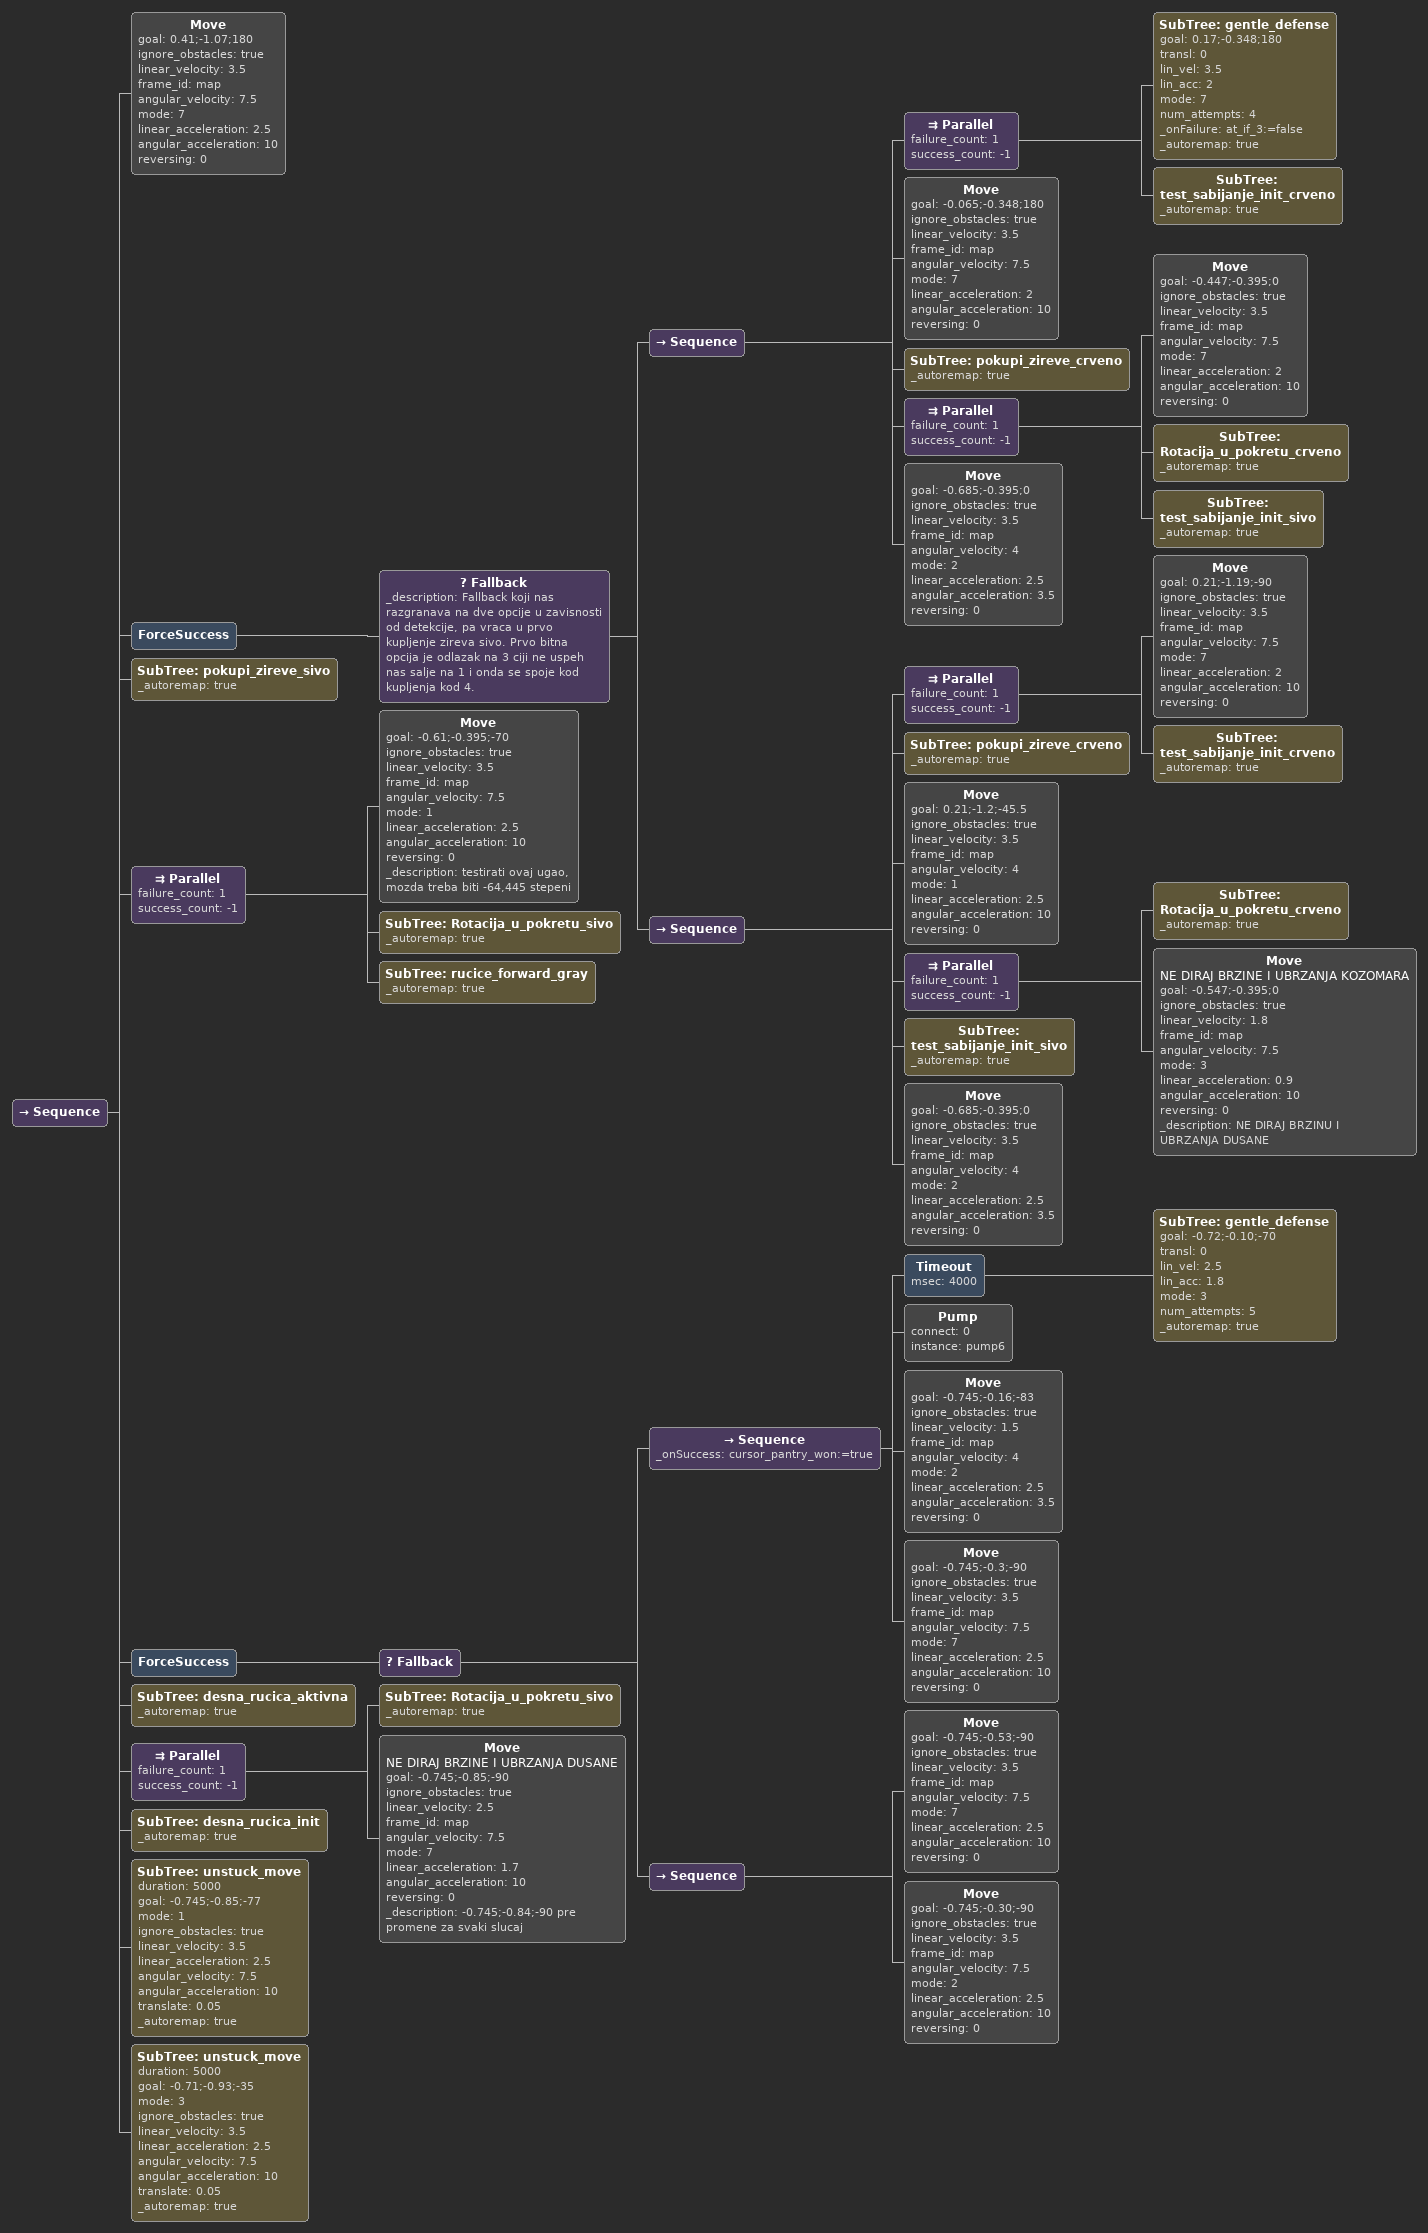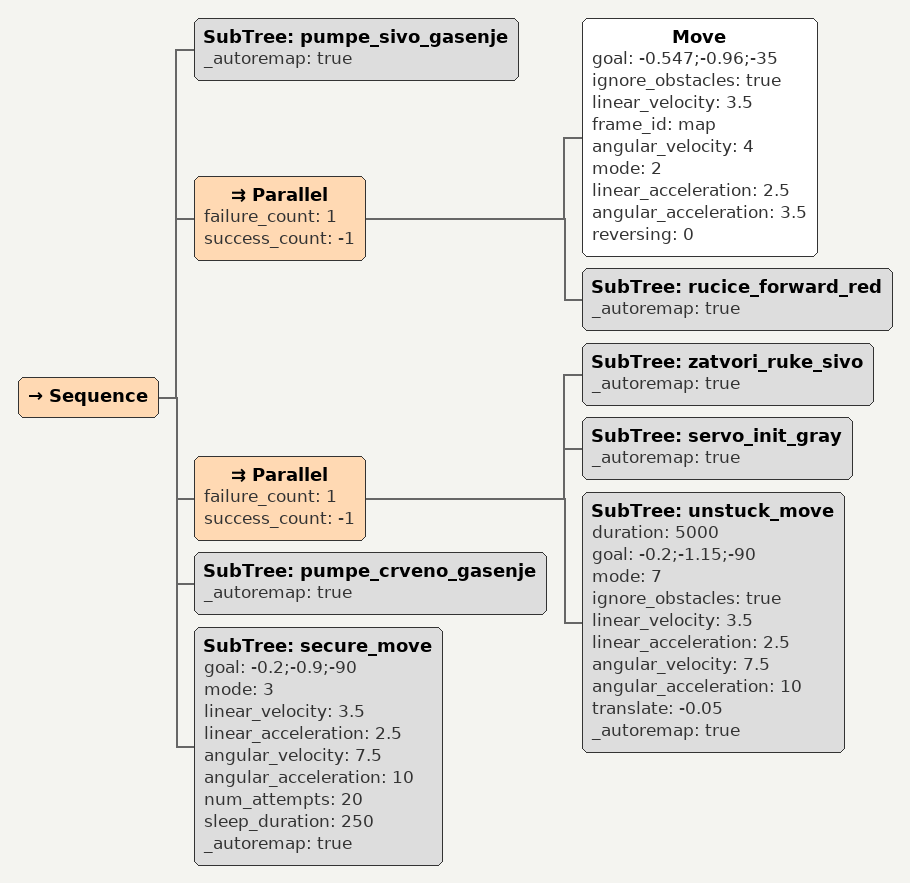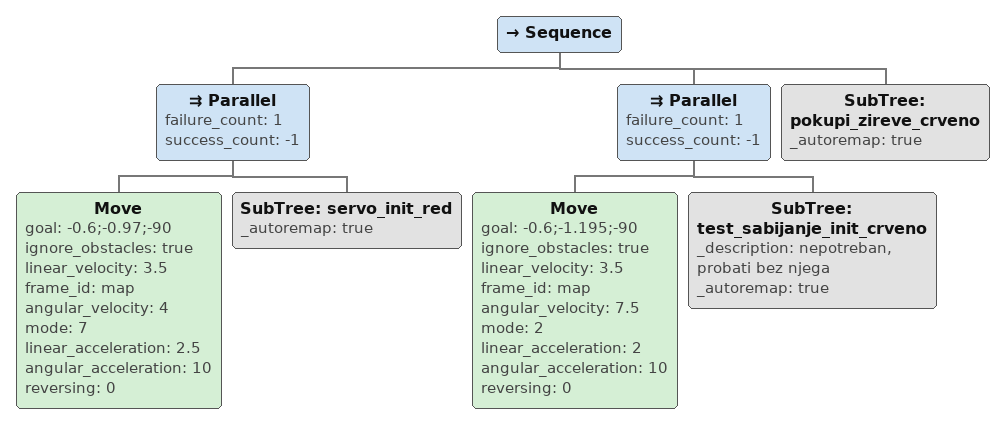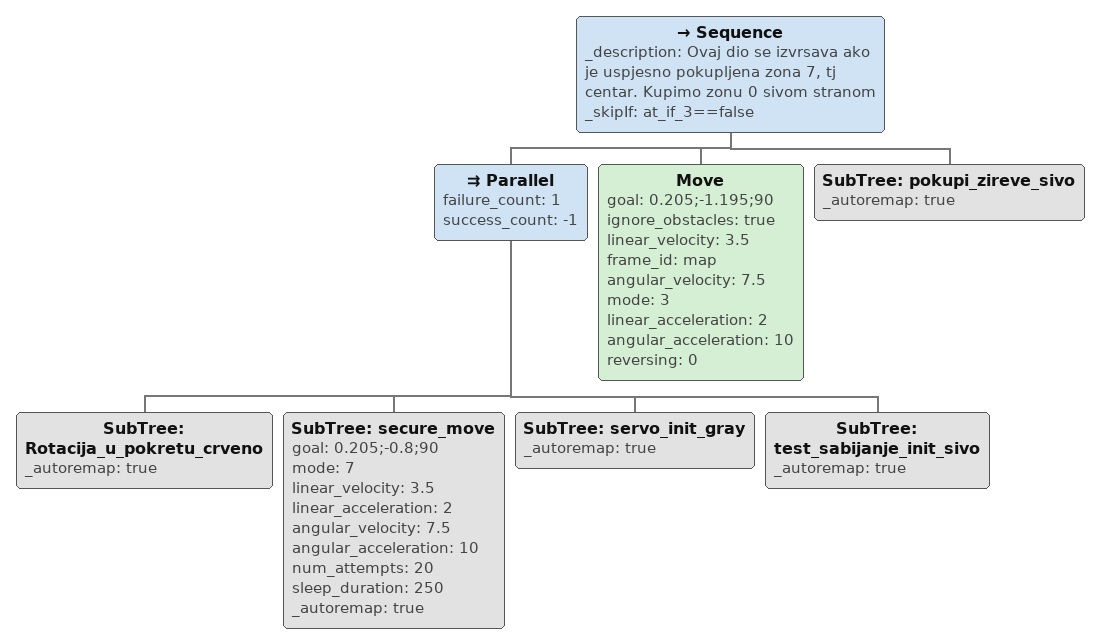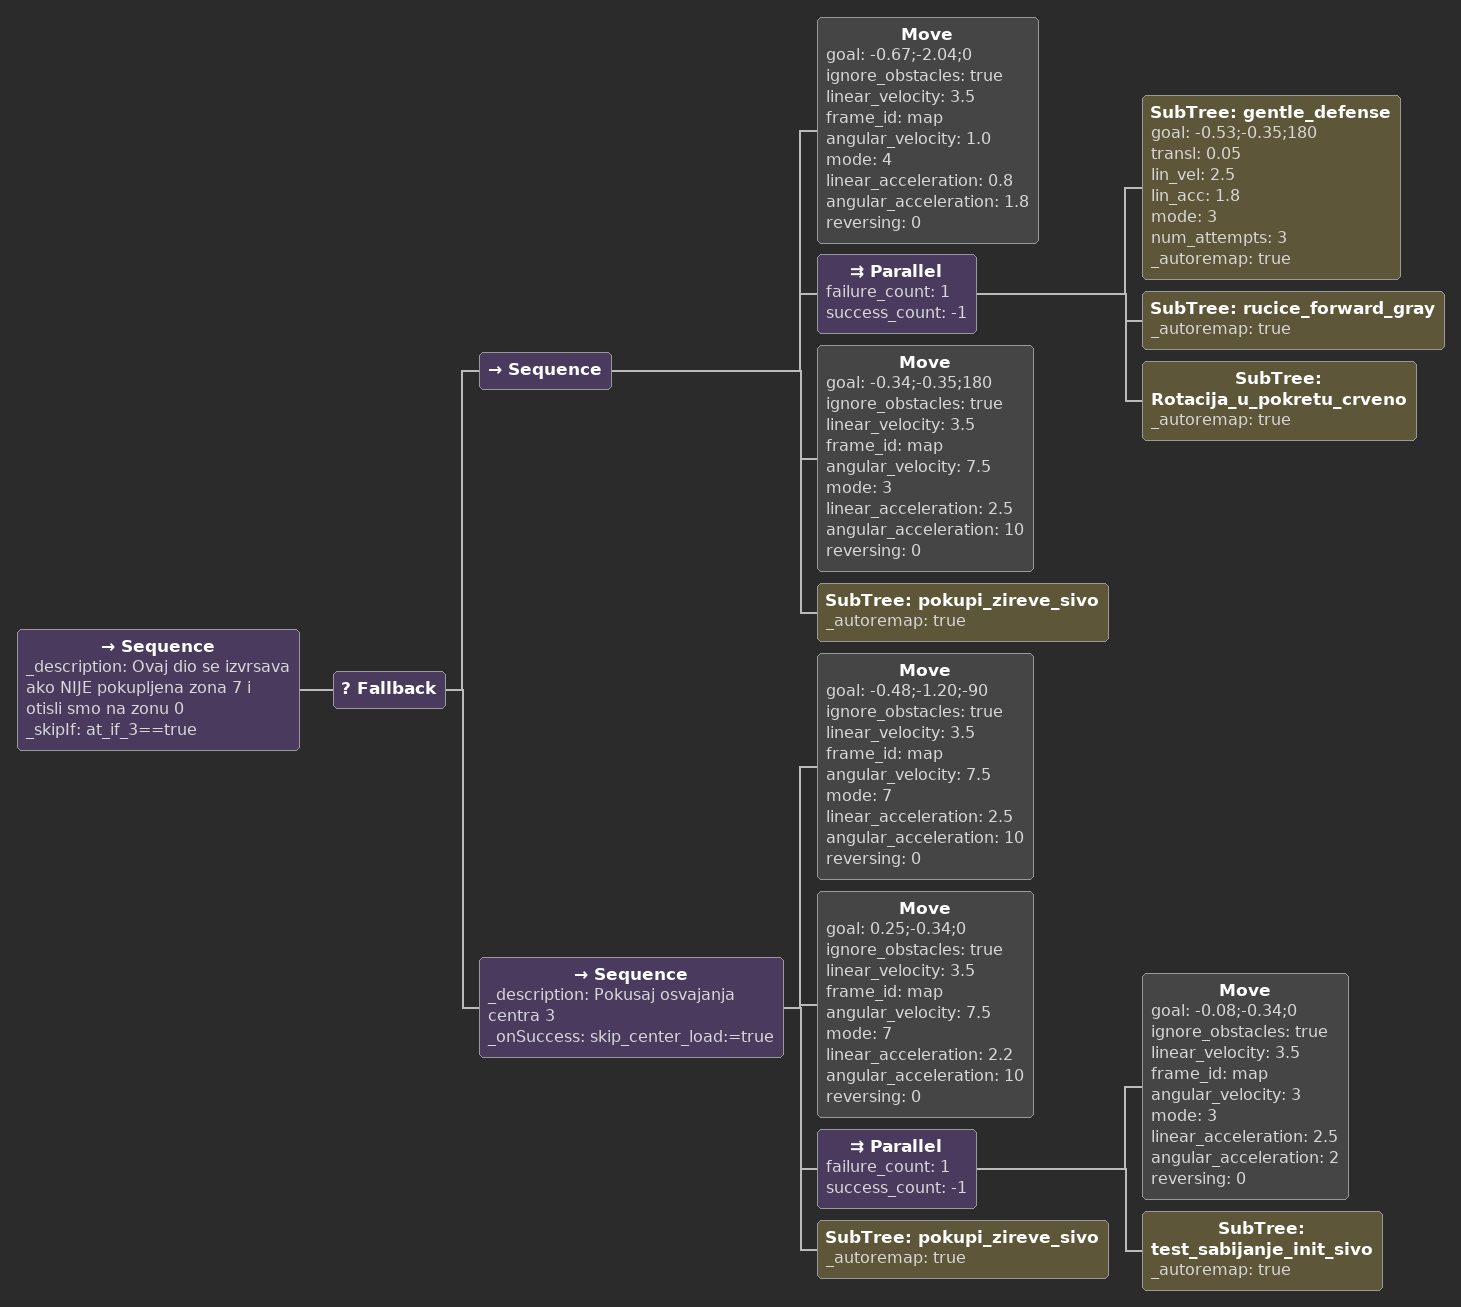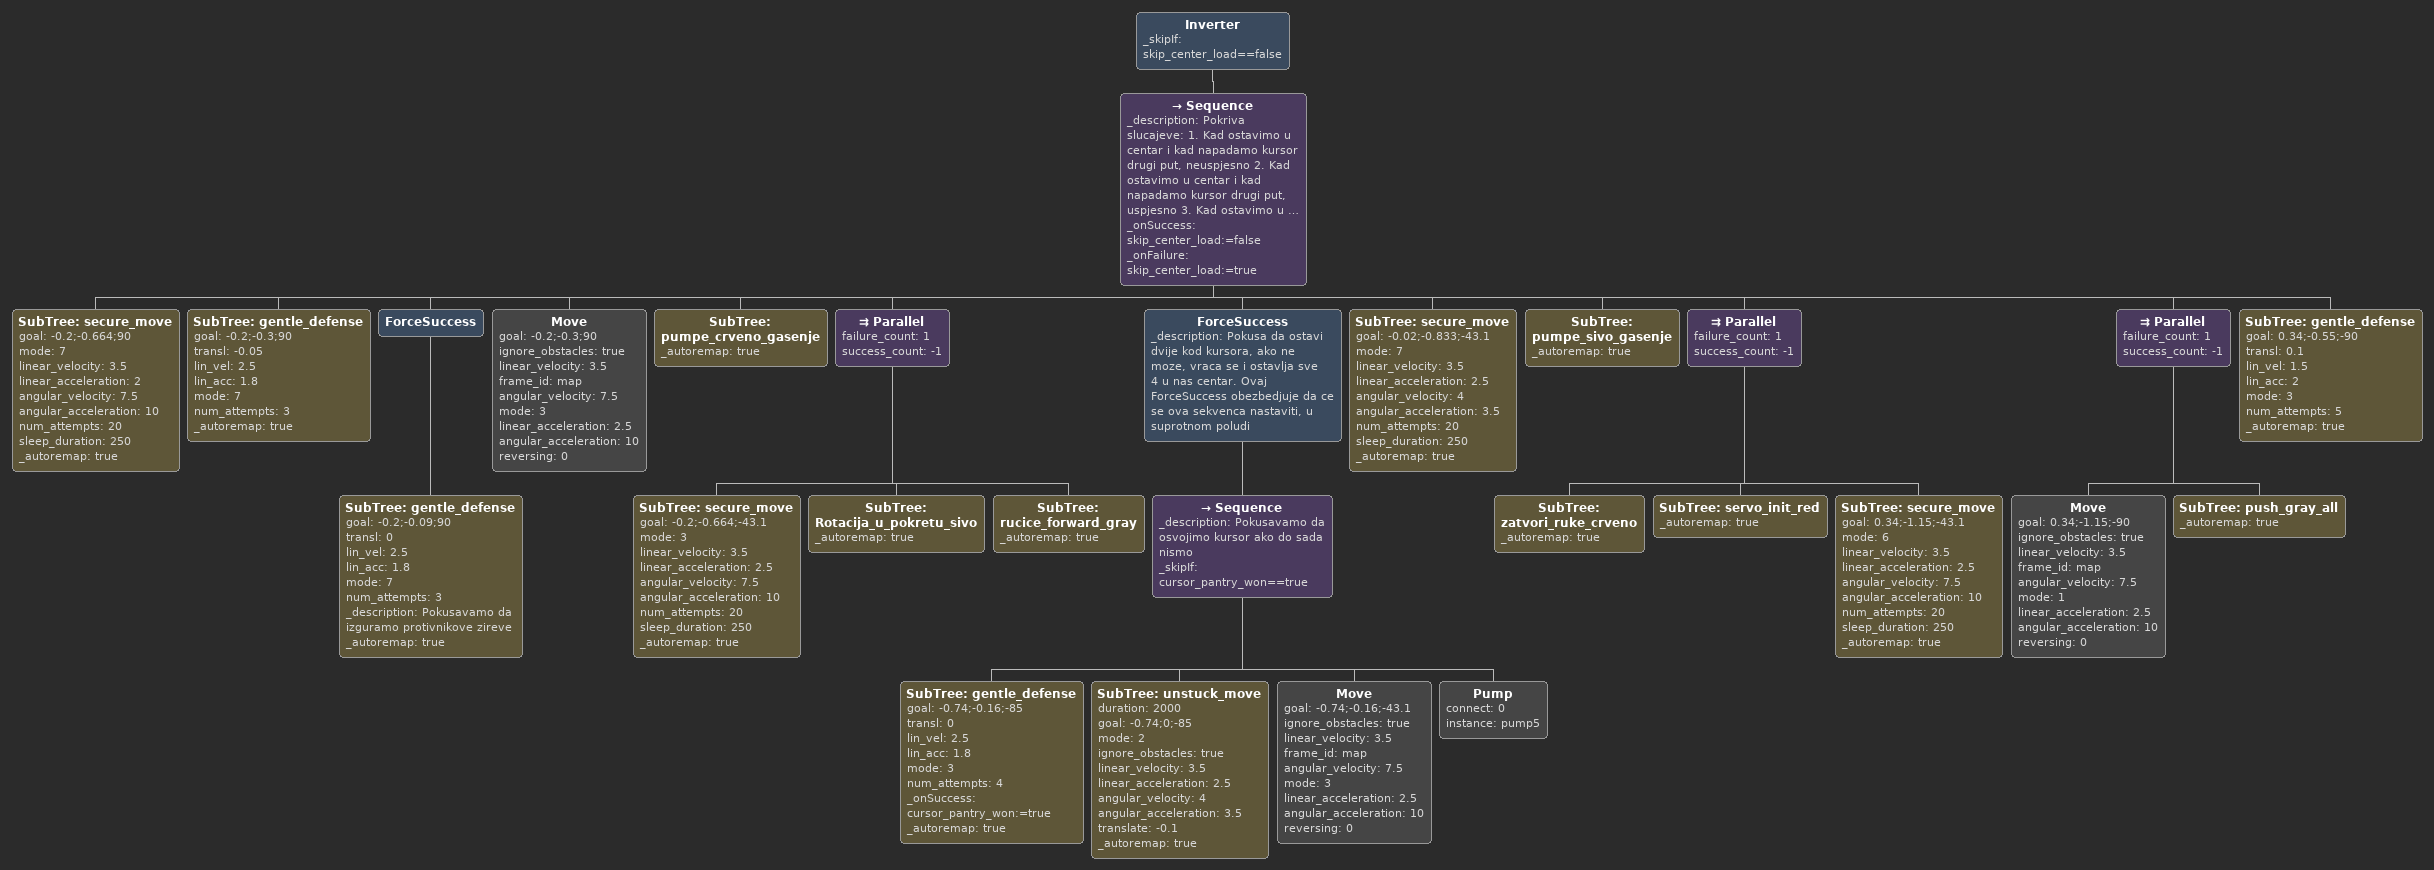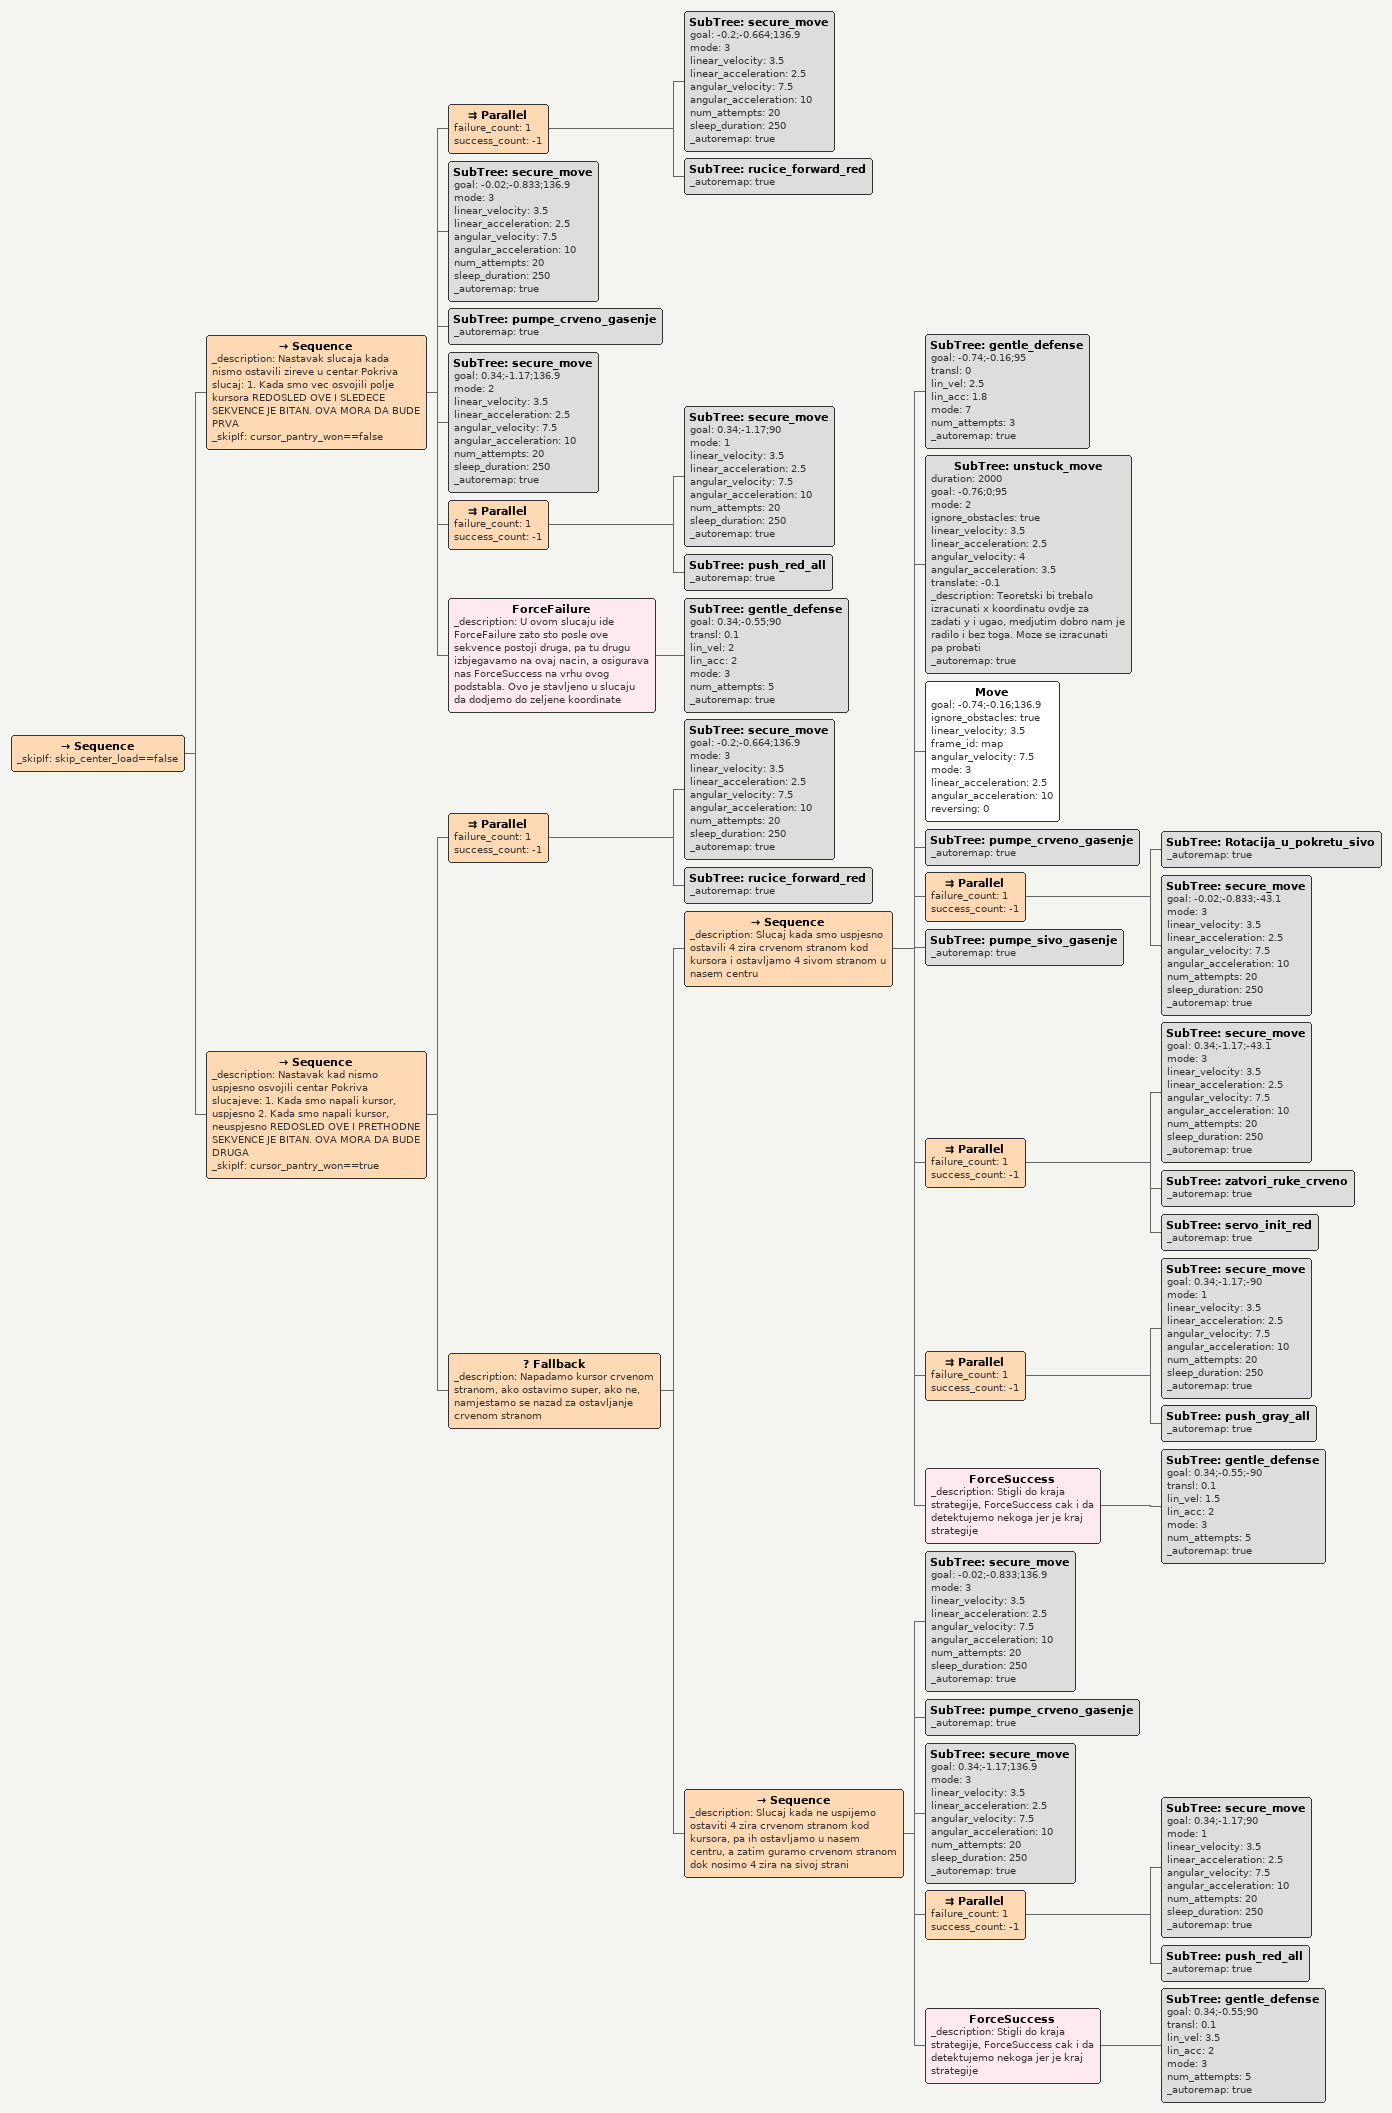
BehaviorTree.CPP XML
<Sequence>
      <Move goal="0.41;-1.07;180" ignore_obstacles="true" linear_velocity="3.5" frame_id="map" angular_velocity="7.5" mode="7" linear_acceleration="2.5" angular_acceleration="10" reversing="0"/>
      <ForceSuccess>
        <Fallback _description="Fallback koji nas razgranava na dve opcije u zavisnosti od detekcije, pa vraca u prvo kupljenje zireva sivo. Prvo bitna opcija je odlazak na 3 ciji ne uspeh nas salje na 1 i onda se spoje kod kupljenja kod 4.">
          <Sequence>
            <Parallel failure_count="1" success_count="-1">
              <SubTree ID="gentle_defense" goal="0.17;-0.348;180" transl="0" lin_vel="3.5" lin_acc="2" mode="7" num_attempts="4" _onFailure="at_if_3:=false" _autoremap="true"/>
              <SubTree ID="test_sabijanje_init_crveno" _autoremap="true"/>
            </Parallel>
            <Move goal="-0.065;-0.348;180" ignore_obstacles="true" linear_velocity="3.5" frame_id="map" angular_velocity="7.5" mode="7" linear_acceleration="2" angular_acceleration="10" reversing="0"/>
            <SubTree ID="pokupi_zireve_crveno" _autoremap="true"/>
            <Parallel failure_count="1" success_count="-1">
              <Move goal="-0.447;-0.395;0" ignore_obstacles="true" linear_velocity="3.5" frame_id="map" angular_velocity="7.5" mode="7" linear_acceleration="2" angular_acceleration="10" reversing="0"/>
              <SubTree ID="Rotacija_u_pokretu_crveno" _autoremap="true"/>
              <SubTree ID="test_sabijanje_init_sivo" _autoremap="true"/>
            </Parallel>
            <Move goal="-0.685;-0.395;0" ignore_obstacles="true" linear_velocity="3.5" frame_id="map" angular_velocity="4" mode="2" linear_acceleration="2.5" angular_acceleration="3.5" reversing="0"/>
          </Sequence>
          <Sequence>
            <Parallel failure_count="1" success_count="-1">
              <Move goal="0.21;-1.19;-90" ignore_obstacles="true" linear_velocity="3.5" frame_id="map" angular_velocity="7.5" mode="7" linear_acceleration="2" angular_acceleration="10" reversing="0"/>
              <SubTree ID="test_sabijanje_init_crveno" _autoremap="true"/>
            </Parallel>
            <SubTree ID="pokupi_zireve_crveno" _autoremap="true"/>
            <Move goal="0.21;-1.2;-45.5" ignore_obstacles="true" linear_velocity="3.5" frame_id="map" angular_velocity="4" mode="1" linear_acceleration="2.5" angular_acceleration="10" reversing="0"/>
            <Parallel failure_count="1" success_count="-1">
              <SubTree ID="Rotacija_u_pokretu_crveno" _autoremap="true"/>
              <Move name="NE DIRAJ BRZINE I UBRZANJA KOZOMARA" goal="-0.547;-0.395;0" ignore_obstacles="true" linear_velocity="1.8" frame_id="map" angular_velocity="7.5" mode="3" linear_acceleration="0.9" angular_acceleration="10" reversing="0" _description="NE DIRAJ BRZINU I UBRZANJA DUSANE
"/>
            </Parallel>
            <SubTree ID="test_sabijanje_init_sivo" _autoremap="true"/>
            <Move goal="-0.685;-0.395;0" ignore_obstacles="true" linear_velocity="3.5" frame_id="map" angular_velocity="4" mode="2" linear_acceleration="2.5" angular_acceleration="3.5" reversing="0"/>
          </Sequence>
        </Fallback>
      </ForceSuccess>
      <SubTree ID="pokupi_zireve_sivo" _autoremap="true"/>
      <Parallel failure_count="1" success_count="-1">
        <Move goal="-0.61;-0.395;-70" ignore_obstacles="true" linear_velocity="3.5" frame_id="map" angular_velocity="7.5" mode="1" linear_acceleration="2.5" angular_acceleration="10" reversing="0" _description="testirati ovaj ugao, mozda treba biti -64,445 stepeni"/>
        <SubTree ID="Rotacija_u_pokretu_sivo" _autoremap="true"/>
        <SubTree ID="rucice_forward_gray" _autoremap="true"/>
      </Parallel>
      <ForceSuccess>
        <Fallback>
          <Sequence _onSuccess="cursor_pantry_won:=true">
            <Timeout msec="4000">
              <SubTree ID="gentle_defense" goal="-0.72;-0.10;-70" transl="0" lin_vel="2.5" lin_acc="1.8" mode="3" num_attempts="5" _autoremap="true"/>
            </Timeout>
            <Pump connect="0" instance="pump6"/>
            <Move goal="-0.745;-0.16;-83" ignore_obstacles="true" linear_velocity="1.5" frame_id="map" angular_velocity="4" mode="2" linear_acceleration="2.5" angular_acceleration="3.5" reversing="0"/>
            <Move goal="-0.745;-0.3;-90" ignore_obstacles="true" linear_velocity="3.5" frame_id="map" angular_velocity="7.5" mode="7" linear_acceleration="2.5" angular_acceleration="10" reversing="0"/>
          </Sequence>
          <Sequence>
            <Move goal="-0.745;-0.53;-90" ignore_obstacles="true" linear_velocity="3.5" frame_id="map" angular_velocity="7.5" mode="7" linear_acceleration="2.5" angular_acceleration="10" reversing="0"/>
            <Move goal="-0.745;-0.30;-90" ignore_obstacles="true" linear_velocity="3.5" frame_id="map" angular_velocity="7.5" mode="2" linear_acceleration="2.5" angular_acceleration="10" reversing="0"/>
          </Sequence>
        </Fallback>
      </ForceSuccess>
      <SubTree ID="desna_rucica_aktivna" _autoremap="true"/>
      <Parallel failure_count="1" success_count="-1">
        <SubTree ID="Rotacija_u_pokretu_sivo" _autoremap="true"/>
        <Move name="NE DIRAJ BRZINE I UBRZANJA DUSANE" goal="-0.745;-0.85;-90" ignore_obstacles="true" linear_velocity="2.5" frame_id="map" angular_velocity="7.5" mode="7" linear_acceleration="1.7" angular_acceleration="10" reversing="0" _description="-0.745;-0.84;-90 pre promene za svaki slucaj"/>
      </Parallel>
      <SubTree ID="desna_rucica_init" _autoremap="true"/>
      <SubTree ID="unstuck_move" duration="5000" goal="-0.745;-0.85;-77" mode="1" ignore_obstacles="true" linear_velocity="3.5" linear_acceleration="2.5" angular_velocity="7.5" angular_acceleration="10" translate="0.05" _autoremap="true"/>
      <SubTree ID="unstuck_move" duration="5000" goal="-0.71;-0.93;-35" mode="3" ignore_obstacles="true" linear_velocity="3.5" linear_acceleration="2.5" angular_velocity="7.5" angular_acceleration="10" translate="0.05" _autoremap="true"/>
    </Sequence>

<Sequence>
  <SubTree ID="pumpe_sivo_gasenje" _autoremap="true"/>
  <Parallel failure_count="1" success_count="-1">
    <Move goal="-0.547;-0.96;-35" ignore_obstacles="true" linear_velocity="3.5" frame_id="map" angular_velocity="4" mode="2" linear_acceleration="2.5" angular_acceleration="3.5" reversing="0"/>
    <SubTree ID="rucice_forward_red" _autoremap="true"/>
  </Parallel>
  <Parallel failure_count="1" success_count="-1">
    <SubTree ID="zatvori_ruke_sivo" _autoremap="true"/>
    <SubTree ID="servo_init_gray" _autoremap="true"/>
    <SubTree ID="unstuck_move" duration="5000" goal="-0.2;-1.15;-90" mode="7" ignore_obstacles="true" linear_velocity="3.5" linear_acceleration="2.5" angular_velocity="7.5" angular_acceleration="10" translate="-0.05" _autoremap="true"/>
  </Parallel>
  <SubTree ID="pumpe_crveno_gasenje" _autoremap="true"/>
  <SubTree ID="secure_move" goal="-0.2;-0.9;-90" mode="3" linear_velocity="3.5" linear_acceleration="2.5" angular_velocity="7.5" angular_acceleration="10" num_attempts="20" sleep_duration="250" _autoremap="true"/>
</Sequence>

<Sequence>
  <Parallel failure_count="1" success_count="-1">
    <Move goal="-0.6;-0.97;-90" ignore_obstacles="true" linear_velocity="3.5" frame_id="map" angular_velocity="4" mode="7" linear_acceleration="2.5" angular_acceleration="10" reversing="0"/>
    <SubTree ID="servo_init_red" _autoremap="true"/>
  </Parallel>
  <Parallel failure_count="1" success_count="-1">
    <Move goal="-0.6;-1.195;-90" ignore_obstacles="true" linear_velocity="3.5" frame_id="map" angular_velocity="7.5" mode="2" linear_acceleration="2" angular_acceleration="10" reversing="0"/>
    <SubTree ID="test_sabijanje_init_crveno" _description="nepotreban, probati bez njega" _autoremap="true"/>
  </Parallel>
  <SubTree ID="pokupi_zireve_crveno" _autoremap="true"/>
</Sequence>

<Sequence _description="Ovaj dio se izvrsava ako je uspjesno pokupljena zona 7, tj centar. Kupimo zonu 0 sivom stranom" _skipIf="at_if_3==false">
  <Parallel failure_count="1" success_count="-1">
    <SubTree ID="Rotacija_u_pokretu_crveno" _autoremap="true"/>
    <SubTree ID="secure_move" goal="0.205;-0.8;90" mode="7" linear_velocity="3.5" linear_acceleration="2" angular_velocity="7.5" angular_acceleration="10" num_attempts="20" sleep_duration="250" _autoremap="true"/>
    <SubTree ID="servo_init_gray" _autoremap="true"/>
    <SubTree ID="test_sabijanje_init_sivo" _autoremap="true"/>
  </Parallel>
  <Move goal="0.205;-1.195;90" ignore_obstacles="true" linear_velocity="3.5" frame_id="map" angular_velocity="7.5" mode="3" linear_acceleration="2" angular_acceleration="10" reversing="0"/>
  <SubTree ID="pokupi_zireve_sivo" _autoremap="true"/>
</Sequence>

<Sequence _description="Ovaj dio se izvrsava ako NIJE pokupljena zona 7 i otisli smo na zonu 0
" _skipIf="at_if_3==true">
        <Fallback>
          <Sequence>
            <Move goal="-0.67;-2.04;0" ignore_obstacles="true" linear_velocity="3.5" frame_id="map" angular_velocity="1.0" mode="4" linear_acceleration="0.8" angular_acceleration="1.8" reversing="0"/>
            <Parallel failure_count="1" success_count="-1">
              <SubTree ID="gentle_defense" goal="-0.53;-0.35;180" transl="0.05" lin_vel="2.5" lin_acc="1.8" mode="3" num_attempts="3" _autoremap="true"/>
              <SubTree ID="rucice_forward_gray" _autoremap="true"/>
              <SubTree ID="Rotacija_u_pokretu_crveno" _autoremap="true"/>
            </Parallel>
            <Move goal="-0.34;-0.35;180" ignore_obstacles="true" linear_velocity="3.5" frame_id="map" angular_velocity="7.5" mode="3" linear_acceleration="2.5" angular_acceleration="10" reversing="0"/>
            <SubTree ID="pokupi_zireve_sivo" _autoremap="true"/>
          </Sequence>
          <Sequence _description="Pokusaj osvajanja centra 3" _onSuccess="skip_center_load:=true">
            <Move goal="-0.48;-1.20;-90" ignore_obstacles="true" linear_velocity="3.5" frame_id="map" angular_velocity="7.5" mode="7" linear_acceleration="2.5" angular_acceleration="10" reversing="0"/>
            <Move goal="0.25;-0.34;0" ignore_obstacles="true" linear_velocity="3.5" frame_id="map" angular_velocity="7.5" mode="7" linear_acceleration="2.2" angular_acceleration="10" reversing="0"/>
            <Parallel failure_count="1" success_count="-1">
              <Move goal="-0.08;-0.34;0" ignore_obstacles="true" linear_velocity="3.5" frame_id="map" angular_velocity="3" mode="3" linear_acceleration="2.5" angular_acceleration="2" reversing="0"/>
              <SubTree ID="test_sabijanje_init_sivo" _autoremap="true"/>
            </Parallel>
            <SubTree ID="pokupi_zireve_sivo" _autoremap="true"/>
          </Sequence>
        </Fallback>
      </Sequence>

<Inverter _skipIf="skip_center_load==false">
            <Sequence _description="Pokriva slucajeve:
1. Kad ostavimo u centar i kad napadamo kursor drugi put, neuspjesno
2. Kad ostavimo u centar i kad napadamo kursor drugi put, uspjesno
3. Kad ostavimo u centar i kad smo osvojili kursor prvi put
** Preko gentle_defence se prebacujemo na slucajeve kad nismo ostavili u centar" _onSuccess="skip_center_load:=false" _onFailure="skip_center_load:=true">
              <SubTree ID="secure_move" goal="-0.2;-0.664;90" mode="7" linear_velocity="3.5" linear_acceleration="2" angular_velocity="7.5" angular_acceleration="10" num_attempts="20" sleep_duration="250" _autoremap="true"/>
              <SubTree ID="gentle_defense" goal="-0.2;-0.3;90" transl="-0.05" lin_vel="2.5" lin_acc="1.8" mode="7" num_attempts="3" _autoremap="true"/>
              <ForceSuccess>
                <SubTree ID="gentle_defense" goal="-0.2;-0.09;90" transl="0" lin_vel="2.5" lin_acc="1.8" mode="7" num_attempts="3" _description="Pokusavamo da izguramo protivnikove zireve" _autoremap="true"/>
              </ForceSuccess>
              <Move goal="-0.2;-0.3;90" ignore_obstacles="true" linear_velocity="3.5" frame_id="map" angular_velocity="7.5" mode="3" linear_acceleration="2.5" angular_acceleration="10" reversing="0"/>
              <SubTree ID="pumpe_crveno_gasenje" _autoremap="true"/>
              <Parallel failure_count="1" success_count="-1">
                <SubTree ID="secure_move" goal="-0.2;-0.664;-43.1" mode="3" linear_velocity="3.5" linear_acceleration="2.5" angular_velocity="7.5" angular_acceleration="10" num_attempts="20" sleep_duration="250" _autoremap="true"/>
                <SubTree ID="Rotacija_u_pokretu_sivo" _autoremap="true"/>
                <SubTree ID="rucice_forward_gray" _autoremap="true"/>
              </Parallel>
              <ForceSuccess _description="Pokusa da ostavi dvije kod kursora, ako ne moze, vraca se i ostavlja sve 4 u nas centar. Ovaj ForceSuccess obezbedjuje da ce se ova sekvenca nastaviti, u suprotnom poludi">
                <Sequence _description="Pokusavamo da osvojimo kursor ako do sada nismo" _skipIf="cursor_pantry_won==true">
                  <SubTree ID="gentle_defense" goal="-0.74;-0.16;-85" transl="0" lin_vel="2.5" lin_acc="1.8" mode="3" num_attempts="4" _onSuccess="cursor_pantry_won:=true" _autoremap="true"/>
                  <SubTree ID="unstuck_move" duration="2000" goal="-0.74;0;-85" mode="2" ignore_obstacles="true" linear_velocity="3.5" linear_acceleration="2.5" angular_velocity="4" angular_acceleration="3.5" translate="-0.1" _autoremap="true"/>
                  <Move goal="-0.74;-0.16;-43.1" ignore_obstacles="true" linear_velocity="3.5" frame_id="map" angular_velocity="7.5" mode="3" linear_acceleration="2.5" angular_acceleration="10" reversing="0"/>
                  <Pump connect="0" instance="pump5"/>
                </Sequence>
              </ForceSuccess>
              <SubTree ID="secure_move" goal="-0.02;-0.833;-43.1" mode="7" linear_velocity="3.5" linear_acceleration="2.5" angular_velocity="4" angular_acceleration="3.5" num_attempts="20" sleep_duration="250" _autoremap="true"/>
              <SubTree ID="pumpe_sivo_gasenje" _autoremap="true"/>
              <Parallel failure_count="1" success_count="-1">
                <SubTree ID="zatvori_ruke_crveno" _autoremap="true"/>
                <SubTree ID="servo_init_red" _autoremap="true"/>
                <SubTree ID="secure_move" goal="0.34;-1.15;-43.1" mode="6" linear_velocity="3.5" linear_acceleration="2.5" angular_velocity="7.5" angular_acceleration="10" num_attempts="20" sleep_duration="250" _autoremap="true"/>
              </Parallel>
              <Parallel failure_count="1" success_count="-1">
                <Move goal="0.34;-1.15;-90" ignore_obstacles="true" linear_velocity="3.5" frame_id="map" angular_velocity="7.5" mode="1" linear_acceleration="2.5" angular_acceleration="10" reversing="0"/>
                <SubTree ID="push_gray_all" _autoremap="true"/>
              </Parallel>
              <SubTree ID="gentle_defense" goal="0.34;-0.55;-90" transl="0.1" lin_vel="1.5" lin_acc="2" mode="3" num_attempts="5" _autoremap="true"/>
            </Sequence>
          </Inverter>

<Sequence _skipIf="skip_center_load==false">
            <Sequence _description="Nastavak slucaja kada nismo ostavili zireve u centar

Pokriva slucaj:
1. Kada smo vec osvojili polje kursora

REDOSLED OVE I SLEDECE SEKVENCE JE BITAN. OVA MORA DA BUDE PRVA" _skipIf="cursor_pantry_won==false">
              <Parallel failure_count="1" success_count="-1">
                <SubTree ID="secure_move" goal="-0.2;-0.664;136.9" mode="3" linear_velocity="3.5" linear_acceleration="2.5" angular_velocity="7.5" angular_acceleration="10" num_attempts="20" sleep_duration="250" _autoremap="true"/>
                <SubTree ID="rucice_forward_red" _autoremap="true"/>
              </Parallel>
              <SubTree ID="secure_move" goal="-0.02;-0.833;136.9" mode="3" linear_velocity="3.5" linear_acceleration="2.5" angular_velocity="7.5" angular_acceleration="10" num_attempts="20" sleep_duration="250" _autoremap="true"/>
              <SubTree ID="pumpe_crveno_gasenje" _autoremap="true"/>
              <SubTree ID="secure_move" goal="0.34;-1.17;136.9" mode="2" linear_velocity="3.5" linear_acceleration="2.5" angular_velocity="7.5" angular_acceleration="10" num_attempts="20" sleep_duration="250" _autoremap="true"/>
              <Parallel failure_count="1" success_count="-1">
                <SubTree ID="secure_move" goal="0.34;-1.17;90" mode="1" linear_velocity="3.5" linear_acceleration="2.5" angular_velocity="7.5" angular_acceleration="10" num_attempts="20" sleep_duration="250" _autoremap="true"/>
                <SubTree ID="push_red_all" _autoremap="true"/>
              </Parallel>
              <ForceFailure _description="U ovom slucaju ide ForceFailure zato sto posle ove sekvence postoji druga, pa tu drugu izbjegavamo na ovaj nacin, a osigurava nas ForceSuccess na vrhu ovog podstabla. Ovo je stavljeno u slucaju da dodjemo do zeljene koordinate">
                <SubTree ID="gentle_defense" goal="0.34;-0.55;90" transl="0.1" lin_vel="2" lin_acc="2" mode="3" num_attempts="5" _autoremap="true"/>
              </ForceFailure>
            </Sequence>
            <Sequence _description="Nastavak kad nismo uspjesno osvojili centar

Pokriva slucajeve:
1. Kada smo napali kursor, uspjesno
2. Kada smo napali kursor, neuspjesno

REDOSLED OVE I PRETHODNE SEKVENCE JE BITAN. OVA MORA DA BUDE DRUGA" _skipIf="cursor_pantry_won==true">
              <Parallel failure_count="1" success_count="-1">
                <SubTree ID="secure_move" goal="-0.2;-0.664;136.9" mode="3" linear_velocity="3.5" linear_acceleration="2.5" angular_velocity="7.5" angular_acceleration="10" num_attempts="20" sleep_duration="250" _autoremap="true"/>
                <SubTree ID="rucice_forward_red" _autoremap="true"/>
              </Parallel>
              <Fallback _description="Napadamo kursor crvenom stranom, ako ostavimo super, ako ne, namjestamo se nazad za ostavljanje crvenom stranom">
                <Sequence _description="Slucaj kada smo uspjesno ostavili 4 zira crvenom stranom kod kursora i ostavljamo 4 sivom stranom u nasem centru">
                  <SubTree ID="gentle_defense" goal="-0.74;-0.16;95" transl="0" lin_vel="2.5" lin_acc="1.8" mode="7" num_attempts="3" _autoremap="true"/>
                  <SubTree ID="unstuck_move" duration="2000" goal="-0.76;0;95" mode="2" ignore_obstacles="true" linear_velocity="3.5" linear_acceleration="2.5" angular_velocity="4" angular_acceleration="3.5" translate="-0.1" _description="Teoretski bi trebalo izracunati x koordinatu ovdje za zadati y i ugao, medjutim dobro nam je radilo i bez toga. Moze se izracunati pa probati" _autoremap="true"/>
                  <Move goal="-0.74;-0.16;136.9" ignore_obstacles="true" linear_velocity="3.5" frame_id="map" angular_velocity="7.5" mode="3" linear_acceleration="2.5" angular_acceleration="10" reversing="0"/>
                  <SubTree ID="pumpe_crveno_gasenje" _autoremap="true"/>
                  <Parallel failure_count="1" success_count="-1">
                    <SubTree ID="Rotacija_u_pokretu_sivo" _autoremap="true"/>
                    <SubTree ID="secure_move" goal="-0.02;-0.833;-43.1" mode="3" linear_velocity="3.5" linear_acceleration="2.5" angular_velocity="7.5" angular_acceleration="10" num_attempts="20" sleep_duration="250" _autoremap="true"/>
                  </Parallel>
                  <SubTree ID="pumpe_sivo_gasenje" _autoremap="true"/>
                  <Parallel failure_count="1" success_count="-1">
                    <SubTree ID="secure_move" goal="0.34;-1.17;-43.1" mode="3" linear_velocity="3.5" linear_acceleration="2.5" angular_velocity="7.5" angular_acceleration="10" num_attempts="20" sleep_duration="250" _autoremap="true"/>
                    <SubTree ID="zatvori_ruke_crveno" _autoremap="true"/>
                    <SubTree ID="servo_init_red" _autoremap="true"/>
                  </Parallel>
                  <Parallel failure_count="1" success_count="-1">
                    <SubTree ID="secure_move" goal="0.34;-1.17;-90" mode="1" linear_velocity="3.5" linear_acceleration="2.5" angular_velocity="7.5" angular_acceleration="10" num_attempts="20" sleep_duration="250" _autoremap="true"/>
                    <SubTree ID="push_gray_all" _autoremap="true"/>
                  </Parallel>
                  <ForceSuccess _description="Stigli do kraja strategije, ForceSuccess cak i da detektujemo nekoga jer je kraj strategije">
                    <SubTree ID="gentle_defense" goal="0.34;-0.55;-90" transl="0.1" lin_vel="1.5" lin_acc="2" mode="3" num_attempts="5" _autoremap="true"/>
                  </ForceSuccess>
                </Sequence>
                <Sequence _description="Slucaj kada ne uspijemo ostaviti 4 zira crvenom stranom kod kursora, pa ih ostavljamo u nasem centru, a zatim guramo crvenom stranom dok nosimo 4 zira na sivoj strani">
                  <SubTree ID="secure_move" goal="-0.02;-0.833;136.9" mode="3" linear_velocity="3.5" linear_acceleration="2.5" angular_velocity="7.5" angular_acceleration="10" num_attempts="20" sleep_duration="250" _autoremap="true"/>
                  <SubTree ID="pumpe_crveno_gasenje" _autoremap="true"/>
                  <SubTree ID="secure_move" goal="0.34;-1.17;136.9" mode="3" linear_velocity="3.5" linear_acceleration="2.5" angular_velocity="7.5" angular_acceleration="10" num_attempts="20" sleep_duration="250" _autoremap="true"/>
                  <Parallel failure_count="1" success_count="-1">
                    <SubTree ID="secure_move" goal="0.34;-1.17;90" mode="1" linear_velocity="3.5" linear_acceleration="2.5" angular_velocity="7.5" angular_acceleration="10" num_attempts="20" sleep_duration="250" _autoremap="true"/>
                    <SubTree ID="push_red_all" _autoremap="true"/>
                  </Parallel>
                  <ForceSuccess _description="Stigli do kraja strategije, ForceSuccess cak i da detektujemo nekoga jer je kraj strategije">
                    <SubTree ID="gentle_defense" goal="0.34;-0.55;90" transl="0.1" lin_vel="3.5" lin_acc="2" mode="3" num_attempts="5" _autoremap="true"/>
                  </ForceSuccess>
                </Sequence>
              </Fallback>
            </Sequence>
          </Sequence>
